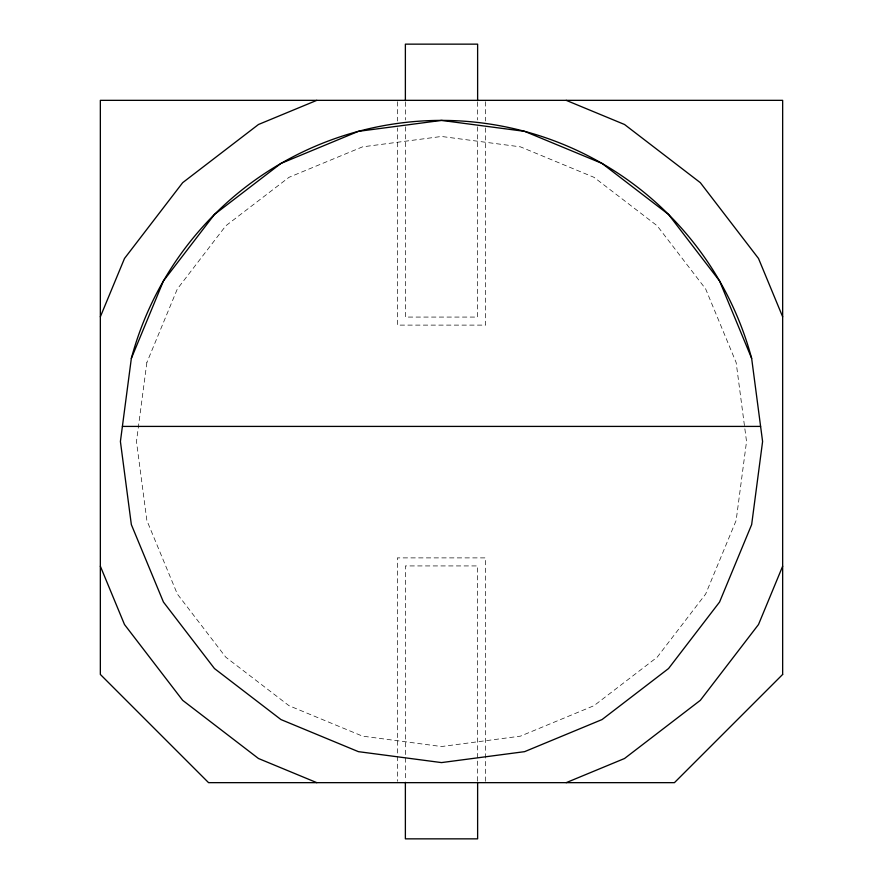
<?xml version="1.0" encoding="UTF-8"?>
<svg xmlns="http://www.w3.org/2000/svg" width="883" height="883" viewBox="0 0 883 883"><rect width="100%" height="100%" fill="white"/><g stroke="black" fill="none" stroke-linecap="round" stroke-linejoin="round"><path stroke-width="0.66" stroke-dasharray="4.42 3.31" d="M485.65 101.722L485.65 121.026M485.65 127.925L485.65 325.11L397.35 325.11L397.35 127.925M485.65 781.278L485.65 557.89L397.35 557.89L397.35 781.278M477.626 102.042L477.626 119.967M477.626 126.854L477.626 317.074L405.374 317.074L405.374 126.854M477.626 780.958L477.626 565.926L405.374 565.926L405.374 780.958M405.374 102.042L405.374 119.967M397.35 101.722L397.35 121.026M146.854 362.549L136.468 441.5L146.854 520.451L177.328 594.016L225.805 657.195L288.984 705.672L362.549 736.146L441.5 746.532L520.451 736.146L594.016 705.672L657.195 657.195L705.672 594.016L736.146 520.451L746.532 441.5L736.146 362.549L705.672 288.984L657.195 225.805L594.016 177.328L520.451 146.854L441.5 136.468L362.549 146.854L288.984 177.328L225.805 225.805L177.328 288.984L146.854 362.549"/><path stroke-width="1.32" d="M131.346 358.399L120.408 441.5L131.346 524.601L163.432 602.04L214.459 668.541L280.96 719.568L358.399 751.654L441.5 762.592L524.601 751.654L602.04 719.568L668.541 668.541L719.568 602.04L751.654 524.601L762.592 441.5L751.654 358.399L719.568 280.96L668.541 214.459L602.04 163.432L524.601 131.346L441.5 120.408L358.399 131.346L280.96 163.432L214.459 214.459L163.432 280.96L131.346 358.399A321.092 321.092 0 0 1 751.654 358.399M100.342 316.798L124.492 258.476L182.671 182.671L258.476 124.492L316.798 100.342M782.658 566.202L758.508 624.524L700.329 700.329L624.524 758.508L566.202 782.658M122.395 426.412L760.605 426.412M566.202 100.342L624.524 124.492L700.329 182.671L758.508 258.476L782.658 316.798M316.798 782.658L258.476 758.508L182.671 700.329L124.492 624.524L100.342 566.202M477.626 100.662L477.626 44.15L405.374 44.15L405.374 100.662M477.626 782.338L477.626 838.85L405.374 838.85L405.374 782.338M782.658 674.435L674.435 782.658L208.565 782.658L100.342 674.435L100.342 100.342L782.658 100.342L782.658 674.435"/></g></svg>
